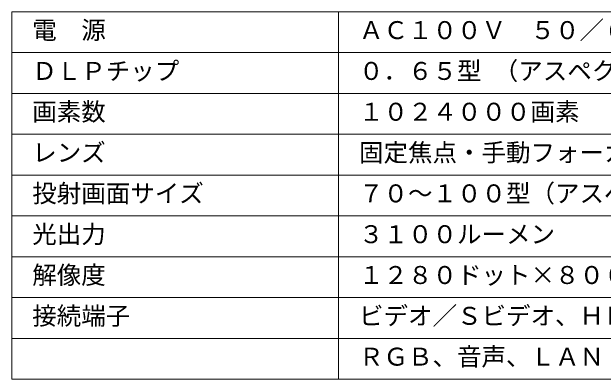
# Model space of a CAD drawing. Units: millimetres, scale not verified. Extents: x -63 to 62, y -57 to 57.
# Drawn here: x -62.5 to 9.9, y -56.5 to -11.5 of the extents above; entities that cross this region are included whole.
import ezdxf
from ezdxf.enums import TextEntityAlignment as Align

# ---------------------------------------------------------------- set-up
doc = ezdxf.new("R2010")
doc.units = ezdxf.units.MM
doc.header["$LTSCALE"] = 0.125
doc.layers.add('0-1_WAKU', color=1, linetype='Continuous', lineweight=18)
doc.layers.add('0-4_MOJI1', color=7, linetype='Continuous')
doc.styles.add('ＭＳ ゴシック', font='')
doc.styles.get('ＭＳ ゴシック').set_extended_font_data('MS Gothic')

msp = doc.modelspace()

# ---------------------------------------------------------------- linework, layer by layer
at = {"layer": '0-1_WAKU', "color": 4}
for p, q in [((-62.5115, -11.5026), (-62.5115, -56.5026)), ((-62.5115, -11.5026), (62.4885, -11.5026)), ((-22.5115, -11.5026), (-22.5115, -56.5026)), ((62.4885, -56.5026), (-62.5115, -56.5026))]:
    msp.add_line(p, q, dxfattribs=at)
at = {"layer": '0-1_WAKU'}
for p, q in [((-62.5115, -16.5026), (62.4885, -16.5026)), ((-62.5115, -21.5026), (62.4885, -21.5026)), ((-62.5115, -26.5026), (62.4885, -26.5026)), ((-62.5115, -31.5026), (62.4885, -31.5026)), ((-62.5115, -36.5026), (62.4885, -36.5026)), ((-62.5115, -41.5026), (62.4885, -41.5026)), ((-62.5115, -46.5026), (62.4885, -46.5026)), ((-62.5115, -51.5026), (62.4885, -51.5026))]:
    msp.add_line(p, q, dxfattribs=at)

# ---------------------------------------------------------------- texts
at = {"layer": '0-4_MOJI1', "style": 'ＭＳ ゴシック'}
for s, p in [('ＡＣ１００Ｖ\u3000５０／６０Ｈｚ', (-20.0115, -15.5026)), ('電\u3000源', (-60.0115, -15.5026)), ('ＤＬＰチップ', (-60.0115, -20.5026)), ('０．６５型 （アスペクト比１６：１０時）', (-20.0115, -20.5026)), ('画素数', (-60.0115, -25.5026)), ('１０２４０００画素', (-20.0115, -25.5026)), ('レンズ', (-60.0115, -30.5026)), ('固定焦点・手動フォーカス', (-20.0115, -30.5026)), ('投射画面サイズ', (-60.0115, -35.5026)), ('７０～１００型（アスペクト比１６：１０時）', (-20.0115, -35.5026)), ('光出力', (-60.0115, -40.5026)), ('３１００ルーメン', (-20.0115, -40.5026)), ('解像度', (-60.0115, -45.5026)), ('１２８０ドット×８００ドット', (-20.0115, -45.5026)), ('接続端子', (-60.0115, -50.5026)), ('ビデオ／Ｓビデオ、ＨＤＭＩ、ＰＣ', (-20.0115, -50.5026)), ('ＲＧＢ、音声、ＬＡＮ', (-20.0115, -55.5026))]:
    msp.add_text(s, height=2.199, dxfattribs=at).set_placement(p, align=Align.BOTTOM_LEFT)

doc.saveas('drawing.dxf')
